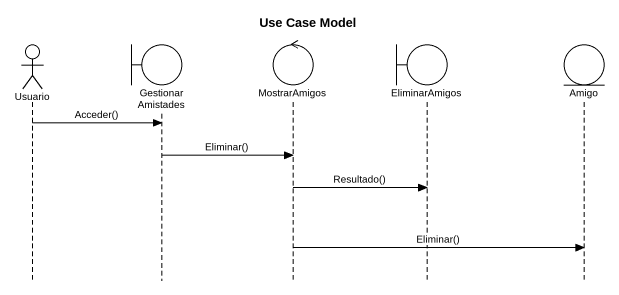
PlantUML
@startuml
title Use Case Model
hide footbox
actor Usuario
boundary GestionarAmistades
control MostrarAmigos
boundary EliminarAmigos
entity Amigo

Usuario -> GestionarAmistades : Acceder()
GestionarAmistades -> MostrarAmigos : Eliminar()
MostrarAmigos -> EliminarAmigos : Resultado()
MostrarAmigos -> Amigo : Eliminar()
@enduml
